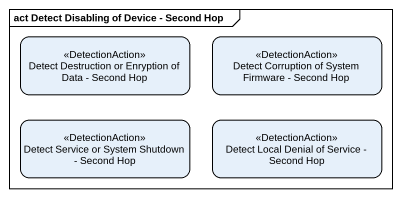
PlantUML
@startuml
mainframe act Detect Disabling of Device - Second Hop
hide empty description
state "Detect Destruction or Enryption of Data - Second Hop" as Detect_Destruction_or <<DetectionAction>>
state "Detect Corruption of System Firmware - Second Hop" as Detect_Corruption_of_System <<DetectionAction>>
state "Detect Service or System Shutdown - Second Hop" as Detect_Service_or_System <<DetectionAction>>
state "Detect Local Denial of Service - Second Hop" as Detect_Local_Denial_of <<DetectionAction>>
@enduml
